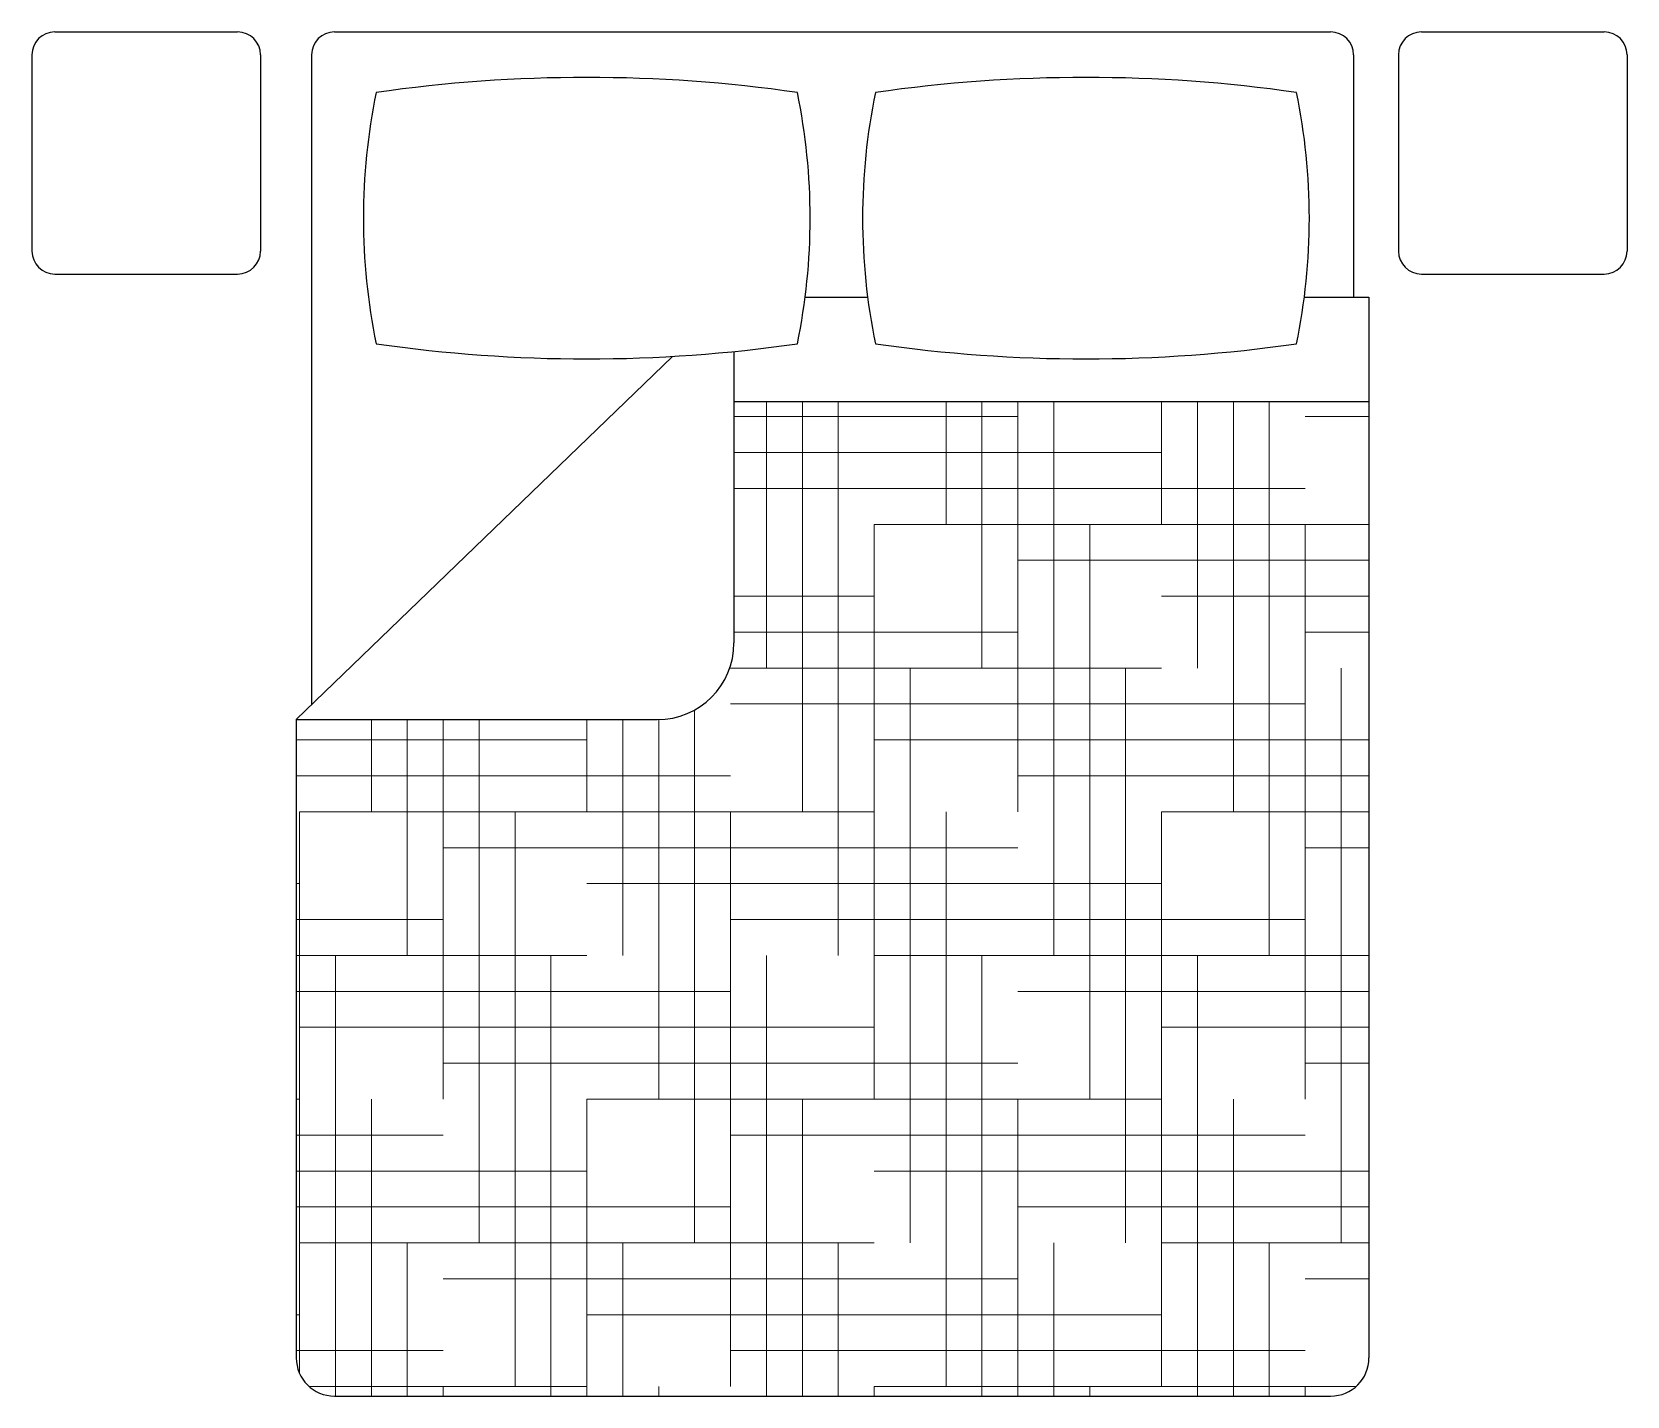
# Model space of a CAD drawing. Header units: millimetres. Extents: x 183967 to 694302, y -13937 to 57963.
# Drawn here: x 337536 to 340347, y 55560 to 57963 of the extents above; entities that cross this region are included whole.
import ezdxf

# ---------------------------------------------------------------- set-up
doc = ezdxf.new("R2010")
doc.units = ezdxf.units.MM
doc.header["$MEASUREMENT"] = 0
doc.layers.add('FURNITURE', color=253, linetype='Continuous', lineweight=5)

# ---------------------------------------------------------------- blocks, each defined once
blk = doc.blocks.new('MAT-P01')
for p, q in [((0.0087, 0.8464), (0.2471, 0.8464)), ((0.3737, 0.8464), (1.6737, 0.8464)), ((1.7922, 0.8464), (2.0306, 0.8464)), ((-0.0213, 0.8164), (-0.0213, 0.5605)), ((0.2771, 0.8164), (0.2771, 0.5605)), ((0.3437, 0.8164), (0.3437, -0.0316)), ((1.7037, 0.8164), (1.7037, 0.5005)), ((1.7622, 0.8164), (1.7622, 0.5605)), ((2.0606, 0.8164), (2.0606, 0.5605)), ((0.0087, 0.5305), (0.2471, 0.5305)), ((1.7922, 0.5305), (2.0306, 0.5305)), ((0.9879, 0.5005), (1.0693, 0.5005)), ((1.6393, 0.5005), (1.7237, 0.5005)), ((1.7237, 0.5005), (1.7237, -0.8836)), ((0.8146, 0.423), (0.3237, -0.0509)), ((0.8949, 0.4293), (0.8949, 0.0491)), ((0.8949, 0.3643), (1.7237, 0.3643)), ((0.8949, 0.3643), (0.8949, 0.0491)), ((0.8949, 0.3643), (1.7237, 0.3643)), ((1.7237, 0.3643), (1.7237, -0.8836)), ((0.3237, -0.0509), (0.7949, -0.0509)), ((0.3237, -0.0509), (0.3237, -0.8836)), ((0.3737, -0.9336), (1.6737, -0.9336))]:
    blk.add_line(p, q)
for centre, radius, start, end in [((0.0087, 0.8164), 0.03, 90, 180), ((0.2471, 0.8164), 0.03, 0, 90), ((0.3737, 0.8164), 0.03, 90, 180), ((1.6737, 0.8164), 0.03, 0, 90), ((1.7922, 0.8164), 0.03, 90, 180), ((2.0306, 0.8164), 0.03, 0, 90), ((0.7029, -1.1436), 1.9306, 81.8162, 98.1838), ((1.3543, -1.1436), 1.9306, 81.8162, 98.1838), ((1.2251, 0.6034), 0.8138, 168.373, 191.627), ((0.1806, 0.6034), 0.8138, 348.373, 11.627), ((1.8766, 0.6034), 0.8138, 168.373, 191.627), ((0.8321, 0.6034), 0.8138, 348.373, 11.627), ((0.0087, 0.5605), 0.03, 180, 270), ((0.2471, 0.5605), 0.03, 270, 0), ((1.7922, 0.5605), 0.03, 180, 270), ((2.0306, 0.5605), 0.03, 270, 0), ((0.7029, 2.3504), 1.9306, 261.8162, 278.1838), ((1.3543, 2.3504), 1.9306, 261.8162, 278.1838), ((0.7949, 0.0491), 0.1, 270, 0), ((0.3737, -0.8836), 0.05, 180, 270), ((1.6737, -0.8836), 0.05, 270, 0)]:
    blk.add_arc(centre, radius, start, end)
at = {"layer": 'FURNITURE', "color": 251, "lineweight": 5, "true_color": 0x636466, "transparency": 33554559}
for p, q in [((0.9373, 0.3643), (0.9373, 0.0163)), ((0.9842, 0.3643), (0.9842, -0.1712)), ((1.0311, 0.3643), (1.0311, -0.3587)), ((1.1717, 0.3643), (1.1717, 0.2038)), ((1.2186, 0.3643), (1.2186, 0.0163)), ((1.2654, 0.3643), (1.2654, -0.1712)), ((1.3123, 0.3643), (1.3123, -0.3587)), ((1.4529, 0.3643), (1.4529, 0.2038)), ((1.4998, 0.3643), (1.4998, 0.0163)), ((1.5467, 0.3643), (1.5467, -0.1712)), ((1.5936, 0.3643), (1.5936, -0.3587)), ((0.8949, 0.3445), (1.2654, 0.3445)), ((1.6404, 0.3445), (1.7237, 0.3445)), ((0.8949, 0.2976), (1.4529, 0.2976)), ((0.8949, 0.2507), (1.6404, 0.2507)), ((1.0779, 0.2038), (1.0779, -0.5462)), ((1.0779, 0.2038), (1.7237, 0.2038)), ((1.3592, 0.2038), (1.3592, -0.5462)), ((1.6404, 0.2038), (1.6404, -0.5462)), ((1.2654, 0.157), (1.7237, 0.157)), ((0.8949, 0.1101), (1.0779, 0.1101)), ((1.4529, 0.1101), (1.7237, 0.1101)), ((0.8949, 0.0632), (1.2654, 0.0632)), ((1.6404, 0.0632), (1.7237, 0.0632)), ((0.8894, 0.0163), (1.4529, 0.0163)), ((1.1248, 0.0163), (1.1248, -0.7337)), ((1.4061, 0.0163), (1.4061, -0.7337)), ((1.6873, 0.0163), (1.6873, -0.7337)), ((0.8436, -0.0383), (0.8436, -0.7337)), ((0.8904, -0.0305), (1.6404, -0.0305)), ((0.4217, -0.0509), (0.4217, -0.1712)), ((0.4686, -0.0509), (0.4686, -0.3587)), ((0.5154, -0.0509), (0.5154, -0.5462)), ((0.5623, -0.0509), (0.5623, -0.7337)), ((0.7029, -0.0509), (0.7029, -0.1712)), ((0.7498, -0.0509), (0.7498, -0.3587)), ((0.7967, -0.0509), (0.7967, -0.5462)), ((0.3237, -0.0774), (0.7029, -0.0774)), ((1.0779, -0.0774), (1.7237, -0.0774)), ((0.3237, -0.1243), (0.8904, -0.1243)), ((1.2654, -0.1243), (1.7237, -0.1243)), ((0.3279, -0.1712), (0.3279, -0.9039)), ((0.3279, -0.1712), (1.0779, -0.1712)), ((0.6092, -0.1712), (0.6092, -0.9212)), ((0.8904, -0.1712), (0.8904, -0.9212)), ((1.1717, -0.1712), (1.1717, -0.9212)), ((1.4529, -0.1712), (1.4529, -0.9212)), ((1.4529, -0.1712), (1.7237, -0.1712)), ((0.5154, -0.218), (1.2654, -0.218)), ((1.6404, -0.218), (1.7237, -0.218)), ((0.3237, -0.2649), (0.3279, -0.2649)), ((0.7029, -0.2649), (1.4529, -0.2649)), ((0.3237, -0.3118), (0.5154, -0.3118)), ((0.8904, -0.3118), (1.6404, -0.3118)), ((0.3237, -0.3587), (0.7029, -0.3587)), ((0.3748, -0.3587), (0.3748, -0.9336)), ((0.6561, -0.3587), (0.6561, -0.9336)), ((0.9373, -0.3587), (0.9373, -0.9336)), ((1.0779, -0.3587), (1.7237, -0.3587)), ((1.2186, -0.3587), (1.2186, -0.9336)), ((1.4998, -0.3587), (1.4998, -0.9336)), ((0.3237, -0.4055), (0.8904, -0.4055)), ((1.2654, -0.4055), (1.7237, -0.4055)), ((0.3279, -0.4524), (1.0779, -0.4524)), ((1.4529, -0.4524), (1.7237, -0.4524)), ((0.5154, -0.4993), (1.2654, -0.4993)), ((1.6404, -0.4993), (1.7237, -0.4993)), ((0.3237, -0.5462), (0.3279, -0.5462)), ((0.4217, -0.5462), (0.4217, -0.9336)), ((0.7029, -0.5462), (0.7029, -0.9336)), ((0.7029, -0.5462), (1.4529, -0.5462)), ((0.9842, -0.5462), (0.9842, -0.9336)), ((1.2654, -0.5462), (1.2654, -0.9336)), ((1.5467, -0.5462), (1.5467, -0.9336)), ((0.3237, -0.593), (0.5154, -0.593)), ((0.8904, -0.593), (1.6404, -0.593)), ((0.3237, -0.6399), (0.7029, -0.6399)), ((1.0779, -0.6399), (1.7237, -0.6399)), ((0.3237, -0.6868), (0.8904, -0.6868)), ((1.2654, -0.6868), (1.7237, -0.6868)), ((0.3279, -0.7337), (1.0779, -0.7337)), ((0.4686, -0.7337), (0.4686, -0.9336)), ((0.7498, -0.7337), (0.7498, -0.9336)), ((1.0311, -0.7337), (1.0311, -0.9336)), ((1.3123, -0.7337), (1.3123, -0.9336)), ((1.4529, -0.7337), (1.7237, -0.7337)), ((1.5936, -0.7337), (1.5936, -0.9336)), ((0.5154, -0.7805), (1.2654, -0.7805)), ((1.6404, -0.7805), (1.7237, -0.7805)), ((0.3237, -0.8274), (0.3279, -0.8274)), ((0.7029, -0.8274), (1.4529, -0.8274)), ((0.3237, -0.8743), (0.5154, -0.8743)), ((0.8904, -0.8743), (1.6404, -0.8743)), ((0.3406, -0.9212), (0.7029, -0.9212)), ((0.5154, -0.9212), (0.5154, -0.9336)), ((0.7967, -0.9212), (0.7967, -0.9336)), ((1.0779, -0.9212), (1.0779, -0.9336)), ((1.0779, -0.9212), (1.7067, -0.9212)), ((1.3592, -0.9212), (1.3592, -0.9336)), ((1.6404, -0.9212), (1.6404, -0.9336))]:
    blk.add_line(p, q, dxfattribs=at)

msp = doc.modelspace()

# ---------------------------------------------------------------- block references
at = {"xscale": 1350, "yscale": 1350, "zscale": 1350}
msp.add_blockref('MAT-P01', (337565, 56820.7), dxfattribs=at)

doc.saveas('drawing.dxf')
